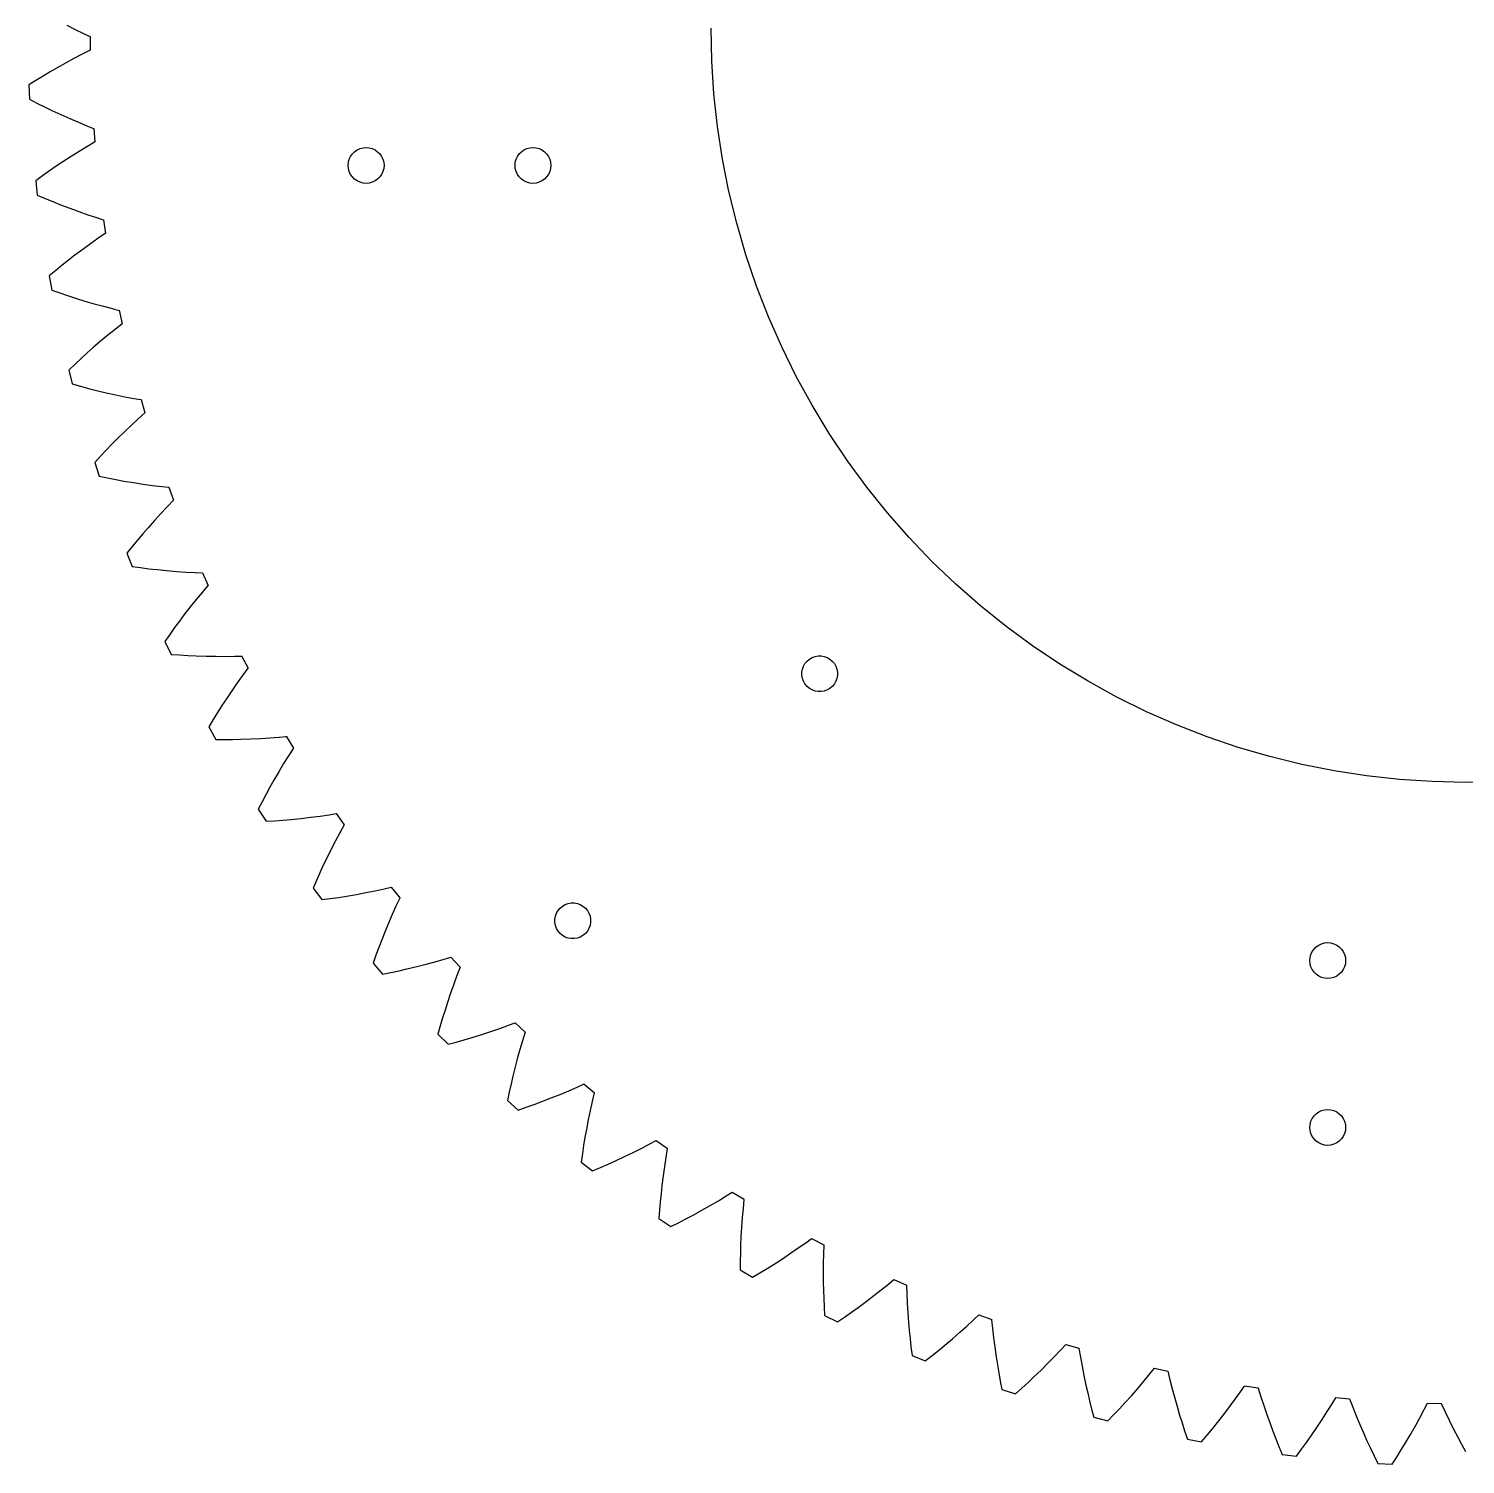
# Model space of a CAD drawing. Header units: metres. Extents: x -120 to 120, y -241 to 0.
# Drawn here: x -120.3 to 0, y -240.6 to -120.4 of the extents above; entities that cross this region are included whole.
import ezdxf

# ---------------------------------------------------------------- set-up
doc = ezdxf.new("R2010")
doc.units = ezdxf.units.M

msp = doc.modelspace()

# ---------------------------------------------------------------- linework, layer by layer
for p, q in [((-117.099, -120.133), (-116.395, -120.491)), ((-116.395, -120.491), (-115.707, -120.828)), ((-115.707, -120.828), (-115.168, -121.083)), ((-115.168, -121.083), (-115.154, -121.083)), ((-115.154, -121.083), (-115.141, -122.239)), ((-63.0851, -123.133), (-63.1452, -120.378)), ((-115.823, -122.576), (-116.507, -122.932)), ((-115.155, -122.239), (-115.823, -122.576)), ((-115.141, -122.239), (-115.155, -122.239)), ((-117.919, -123.71), (-118.499, -124.046)), ((-117.206, -123.31), (-117.919, -123.71)), ((-116.507, -122.932), (-117.206, -123.31)), ((-62.9049, -125.882), (-63.0851, -123.133)), ((-119.686, -124.761), (-120.292, -125.141)), ((-119.089, -124.396), (-119.686, -124.761)), ((-118.499, -124.046), (-119.089, -124.396)), ((-120.292, -125.141), (-120.239, -126.341)), ((-62.605, -128.621), (-62.9049, -125.882)), ((-120.239, -126.341), (-119.601, -126.666)), ((-119.601, -126.666), (-118.973, -126.976)), ((-118.973, -126.976), (-118.355, -127.273)), ((-118.355, -127.273), (-117.597, -127.624)), ((-117.597, -127.624), (-116.854, -127.955)), ((-116.854, -127.955), (-116.128, -128.265)), ((-116.128, -128.265), (-115.419, -128.556)), ((-115.419, -128.556), (-114.864, -128.774)), ((-62.1859, -131.343), (-62.605, -128.621)), ((-114.774, -129.927), (-115.418, -130.307)), ((-114.864, -128.774), (-114.849, -128.773)), ((-114.849, -128.773), (-114.759, -129.926)), ((-114.759, -129.926), (-114.774, -129.927)), ((-116.748, -131.132), (-117.433, -131.579)), ((-116.076, -130.708), (-116.748, -131.132)), ((-115.418, -130.307), (-116.076, -130.708)), ((-93.4447, -131.365), (-93.3342, -131.128)), ((-93.3342, -131.128), (-93.1842, -130.914)), ((-93.1842, -130.914), (-92.9994, -130.729)), ((-92.9994, -130.729), (-92.7852, -130.579)), ((-92.7852, -130.579), (-92.5482, -130.469)), ((-92.5482, -130.469), (-92.2957, -130.401)), ((-92.2957, -130.401), (-92.0352, -130.378)), ((-92.0352, -130.378), (-91.7747, -130.401)), ((-91.7747, -130.401), (-91.5222, -130.469)), ((-91.5222, -130.469), (-91.2852, -130.579)), ((-91.2852, -130.579), (-91.071, -130.729)), ((-91.071, -130.729), (-90.8861, -130.914)), ((-90.8861, -130.914), (-90.7361, -131.128)), ((-90.7361, -131.128), (-90.6256, -131.365)), ((-79.4747, -131.365), (-79.3642, -131.128)), ((-79.3642, -131.128), (-79.2142, -130.914)), ((-79.2142, -130.914), (-79.0294, -130.729)), ((-79.0294, -130.729), (-78.8152, -130.579)), ((-78.8152, -130.579), (-78.5782, -130.469)), ((-78.5782, -130.469), (-78.3257, -130.401)), ((-78.3257, -130.401), (-78.0652, -130.378)), ((-78.0652, -130.378), (-77.8047, -130.401)), ((-77.8047, -130.401), (-77.5522, -130.469)), ((-77.5522, -130.469), (-77.3152, -130.579)), ((-77.3152, -130.579), (-77.101, -130.729)), ((-77.101, -130.729), (-76.9161, -130.914)), ((-76.9161, -130.914), (-76.7661, -131.128)), ((-76.7661, -131.128), (-76.6556, -131.365)), ((-117.99, -131.952), (-118.554, -132.341)), ((-117.433, -131.579), (-117.99, -131.952)), ((-93.5352, -131.878), (-93.5124, -131.618)), ((-93.5124, -132.139), (-93.5352, -131.878)), ((-93.5124, -131.618), (-93.4447, -131.365)), ((-93.4447, -132.391), (-93.5124, -132.139)), ((-90.6256, -131.365), (-90.558, -131.618)), ((-90.558, -132.139), (-90.6256, -132.391)), ((-90.558, -131.618), (-90.5352, -131.878)), ((-90.5352, -131.878), (-90.558, -132.139)), ((-79.5652, -131.878), (-79.5424, -131.618)), ((-79.5424, -132.139), (-79.5652, -131.878)), ((-79.5424, -131.618), (-79.4747, -131.365)), ((-79.4747, -132.391), (-79.5424, -132.139)), ((-76.6556, -131.365), (-76.588, -131.618)), ((-76.588, -132.139), (-76.6556, -132.391)), ((-76.588, -131.618), (-76.5652, -131.878)), ((-76.5652, -131.878), (-76.588, -132.139)), ((-61.6484, -134.046), (-62.1859, -131.343)), ((-119.126, -132.745), (-119.705, -133.165)), ((-119.705, -133.165), (-119.572, -134.359)), ((-118.554, -132.341), (-119.126, -132.745)), ((-93.3342, -132.628), (-93.4447, -132.391)), ((-93.1842, -132.843), (-93.3342, -132.628)), ((-92.9994, -133.028), (-93.1842, -132.843)), ((-92.7852, -133.177), (-92.9994, -133.028)), ((-92.5482, -133.288), (-92.7852, -133.177)), ((-92.2957, -133.356), (-92.5482, -133.288)), ((-92.0352, -133.378), (-92.2957, -133.356)), ((-91.7747, -133.356), (-92.0352, -133.378)), ((-91.5222, -133.288), (-91.7747, -133.356)), ((-91.2852, -133.177), (-91.5222, -133.288)), ((-91.071, -133.028), (-91.2852, -133.177)), ((-90.8861, -132.843), (-91.071, -133.028)), ((-90.7361, -132.628), (-90.8861, -132.843)), ((-90.6256, -132.391), (-90.7361, -132.628)), ((-79.3642, -132.628), (-79.4747, -132.391)), ((-79.2142, -132.843), (-79.3642, -132.628)), ((-79.0294, -133.028), (-79.2142, -132.843)), ((-78.8152, -133.177), (-79.0294, -133.028)), ((-78.5782, -133.288), (-78.8152, -133.177)), ((-78.3257, -133.356), (-78.5782, -133.288)), ((-78.0652, -133.378), (-78.3257, -133.356)), ((-77.8047, -133.356), (-78.0652, -133.378)), ((-77.5522, -133.288), (-77.8047, -133.356)), ((-77.3152, -133.177), (-77.5522, -133.288)), ((-77.101, -133.028), (-77.3152, -133.177)), ((-76.9161, -132.843), (-77.101, -133.028)), ((-76.7661, -132.628), (-76.9161, -132.843)), ((-76.6556, -132.391), (-76.7661, -132.628)), ((-119.572, -134.359), (-118.914, -134.64)), ((-118.914, -134.64), (-118.267, -134.908)), ((-60.9936, -136.722), (-61.6484, -134.046)), ((-118.267, -134.908), (-117.631, -135.163)), ((-117.631, -135.163), (-116.85, -135.463)), ((-116.85, -135.463), (-116.087, -135.743)), ((-116.087, -135.743), (-115.342, -136.004)), ((-115.342, -136.004), (-114.615, -136.246)), ((-114.615, -136.246), (-114.047, -136.428)), ((-114.047, -136.428), (-114.032, -136.426)), ((-114.032, -136.426), (-113.865, -137.569)), ((-60.2226, -139.367), (-60.9936, -136.722)), ((-114.497, -137.994), (-115.127, -138.438)), ((-113.88, -137.572), (-114.497, -137.994)), ((-113.865, -137.569), (-113.88, -137.572)), ((-116.422, -139.397), (-116.953, -139.807)), ((-115.769, -138.906), (-116.422, -139.397)), ((-115.127, -138.438), (-115.769, -138.906)), ((-59.3371, -141.975), (-60.2226, -139.367)), ((-118.034, -140.675), (-118.584, -141.132)), ((-117.49, -140.233), (-118.034, -140.675)), ((-116.953, -139.807), (-117.49, -140.233)), ((-118.584, -141.132), (-118.371, -142.314)), ((-118.371, -142.314), (-117.696, -142.551)), ((-117.696, -142.551), (-117.033, -142.775)), ((-117.033, -142.775), (-116.38, -142.986)), ((-116.38, -142.986), (-115.582, -143.234)), ((-58.3385, -144.543), (-59.3371, -141.975)), ((-115.582, -143.234), (-114.802, -143.462)), ((-114.802, -143.462), (-114.041, -143.673)), ((-114.041, -143.673), (-113.299, -143.866)), ((-113.299, -143.866), (-112.72, -144.009)), ((-112.72, -144.009), (-112.706, -144.006)), ((-112.706, -144.006), (-112.463, -145.136)), ((-112.477, -145.139), (-113.065, -145.602)), ((-112.463, -145.136), (-112.477, -145.139)), ((-57.229, -147.065), (-58.3385, -144.543)), ((-114.273, -146.597), (-114.892, -147.131)), ((-113.664, -146.088), (-114.273, -146.597)), ((-113.065, -145.602), (-113.664, -146.088)), ((-115.394, -147.576), (-115.902, -148.036)), ((-114.892, -147.131), (-115.394, -147.576)), ((-56.0105, -149.536), (-57.229, -147.065)), ((-116.415, -148.513), (-116.933, -149.006)), ((-116.933, -149.006), (-116.642, -150.172)), ((-115.902, -148.036), (-116.415, -148.513)), ((-116.642, -150.172), (-115.952, -150.363)), ((-115.952, -150.363), (-115.275, -150.542)), ((-54.6853, -151.951), (-56.0105, -149.536)), ((-115.275, -150.542), (-114.61, -150.709)), ((-114.61, -150.709), (-113.797, -150.903)), ((-113.797, -150.903), (-113.003, -151.079)), ((-113.003, -151.079), (-112.23, -151.238)), ((-112.23, -151.238), (-111.477, -151.382)), ((-111.477, -151.382), (-110.89, -151.485)), ((-110.89, -151.485), (-110.876, -151.481)), ((-110.876, -151.481), (-110.558, -152.593)), ((-110.572, -152.597), (-111.128, -153.097)), ((-110.558, -152.593), (-110.572, -152.597)), ((-53.2561, -154.306), (-54.6853, -151.951)), ((-111.693, -153.622), (-112.267, -154.171)), ((-111.128, -153.097), (-111.693, -153.622)), ((-112.849, -154.745), (-113.32, -155.222)), ((-112.267, -154.171), (-112.849, -154.745)), ((-51.7255, -156.597), (-53.2561, -154.306)), ((-114.276, -156.226), (-114.76, -156.752)), ((-113.796, -155.716), (-114.276, -156.226)), ((-113.32, -155.222), (-113.796, -155.716)), ((-114.76, -156.752), (-114.391, -157.896)), ((-50.0964, -158.819), (-51.7255, -156.597)), ((-114.391, -157.896), (-113.691, -158.041)), ((-113.691, -158.041), (-113.003, -158.174)), ((-113.003, -158.174), (-112.329, -158.297)), ((-112.329, -158.297), (-111.504, -158.435)), ((-111.504, -158.435), (-110.701, -158.558)), ((-110.701, -158.558), (-109.918, -158.665)), ((-109.918, -158.665), (-109.158, -158.758)), ((-109.158, -158.758), (-108.565, -158.823)), ((-108.173, -159.91), (-108.694, -160.447)), ((-108.565, -158.823), (-108.551, -158.818)), ((-108.551, -158.818), (-108.16, -159.905)), ((-108.16, -159.905), (-108.173, -159.91)), ((-48.372, -160.967), (-50.0964, -158.819)), ((-109.223, -161.008), (-109.759, -161.594)), ((-108.694, -160.447), (-109.223, -161.008)), ((-46.5555, -163.039), (-48.372, -160.967)), ((-110.301, -162.206), (-110.74, -162.714)), ((-109.759, -161.594), (-110.301, -162.206)), ((-111.181, -163.238), (-111.626, -163.779)), ((-110.74, -162.714), (-111.181, -163.238)), ((-44.6504, -165.029), (-46.5555, -163.039)), ((-111.626, -163.779), (-112.074, -164.336)), ((-112.074, -164.336), (-111.63, -165.453)), ((-111.63, -165.453), (-110.921, -165.55)), ((-110.921, -165.55), (-110.226, -165.638)), ((-110.226, -165.638), (-109.545, -165.715)), ((-109.545, -165.715), (-108.713, -165.798)), ((-108.713, -165.798), (-107.903, -165.867)), ((-107.903, -165.867), (-107.116, -165.921)), ((-107.116, -165.921), (-106.35, -165.963)), ((-106.35, -165.963), (-105.754, -165.988)), ((-105.754, -165.988), (-105.741, -165.982)), ((-105.741, -165.982), (-105.278, -167.041)), ((-42.6603, -166.934), (-44.6504, -165.029)), ((-105.291, -167.047), (-105.775, -167.617)), ((-105.278, -167.041), (-105.291, -167.047)), ((-40.5889, -168.75), (-42.6603, -166.934)), ((-106.265, -168.213), (-106.761, -168.833)), ((-105.775, -167.617), (-106.265, -168.213)), ((-107.261, -169.48), (-107.665, -170.016)), ((-106.761, -168.833), (-107.261, -169.48)), ((-38.4404, -170.475), (-40.5889, -168.75)), ((-108.07, -170.568), (-108.478, -171.138)), ((-107.665, -170.016), (-108.07, -170.568)), ((-36.2186, -172.104), (-38.4404, -170.475)), ((-108.478, -171.138), (-108.888, -171.724)), ((-108.888, -171.724), (-108.37, -172.808)), ((-108.37, -172.808), (-107.656, -172.858)), ((-107.656, -172.858), (-106.957, -172.899)), ((-106.957, -172.899), (-106.272, -172.93)), ((-106.272, -172.93), (-105.437, -172.958)), ((-105.437, -172.958), (-104.624, -172.972)), ((-104.624, -172.972), (-103.834, -172.974)), ((-103.834, -172.974), (-103.068, -172.965)), ((-103.068, -172.965), (-102.472, -172.95)), ((-102.472, -172.95), (-102.459, -172.943)), ((-102.459, -172.943), (-101.926, -173.969)), ((-55.112, -173.369), (-54.9117, -173.201)), ((-54.9117, -173.201), (-54.6853, -173.07)), ((-54.6853, -173.07), (-54.4396, -172.981)), ((-54.4396, -172.981), (-54.1821, -172.936)), ((-54.1821, -172.936), (-53.9206, -172.936)), ((-53.9206, -172.936), (-53.6631, -172.981)), ((-53.6631, -172.981), (-53.4174, -173.07)), ((-53.4174, -173.07), (-53.191, -173.201)), ((-53.191, -173.201), (-52.9907, -173.369)), ((-33.9279, -173.635), (-36.2186, -172.104)), ((-101.939, -173.976), (-102.384, -174.577)), ((-101.926, -173.969), (-101.939, -173.976)), ((-55.5457, -174.299), (-55.5003, -174.042)), ((-55.5457, -174.561), (-55.5457, -174.299)), ((-55.5003, -174.042), (-55.4108, -173.796)), ((-55.4108, -173.796), (-55.2801, -173.569)), ((-55.2801, -173.569), (-55.112, -173.369)), ((-52.9907, -173.369), (-52.8226, -173.569)), ((-52.8226, -173.569), (-52.6919, -173.796)), ((-52.6919, -173.796), (-52.6025, -174.042)), ((-52.6025, -174.042), (-52.5571, -174.299)), ((-52.5571, -174.299), (-52.5571, -174.561)), ((-31.5726, -175.064), (-33.9279, -173.635)), ((-102.833, -175.204), (-103.286, -175.856)), ((-102.384, -174.577), (-102.833, -175.204)), ((-55.5003, -174.818), (-55.5457, -174.561)), ((-55.4108, -175.064), (-55.5003, -174.818)), ((-55.2801, -175.29), (-55.4108, -175.064)), ((-55.112, -175.49), (-55.2801, -175.29)), ((-54.9117, -175.659), (-55.112, -175.49)), ((-52.9907, -175.49), (-53.191, -175.659)), ((-52.8226, -175.29), (-52.9907, -175.49)), ((-52.6919, -175.064), (-52.8226, -175.29)), ((-52.6025, -174.818), (-52.6919, -175.064)), ((-52.5571, -174.561), (-52.6025, -174.818)), ((-29.1572, -176.389), (-31.5726, -175.064)), ((-103.742, -176.534), (-104.109, -177.096)), ((-103.286, -175.856), (-103.742, -176.534)), ((-54.6853, -175.789), (-54.9117, -175.659)), ((-54.4396, -175.879), (-54.6853, -175.789)), ((-54.1821, -175.924), (-54.4396, -175.879)), ((-53.9206, -175.924), (-54.1821, -175.924)), ((-53.6631, -175.879), (-53.9206, -175.924)), ((-53.4174, -175.789), (-53.6631, -175.879)), ((-53.191, -175.659), (-53.4174, -175.789)), ((-26.6863, -177.607), (-29.1572, -176.389)), ((-104.477, -177.674), (-104.846, -178.27)), ((-104.109, -177.096), (-104.477, -177.674)), ((-24.1646, -178.717), (-26.6863, -177.607)), ((-104.846, -178.27), (-105.215, -178.882)), ((-105.215, -178.882), (-104.626, -179.929)), ((-21.5969, -179.716), (-24.1646, -178.717)), ((-104.626, -179.929), (-103.911, -179.932)), ((-103.911, -179.932), (-103.21, -179.925)), ((-103.21, -179.925), (-102.525, -179.911)), ((-102.525, -179.911), (-101.689, -179.883)), ((-101.689, -179.883), (-100.878, -179.843)), ((-100.878, -179.843), (-100.09, -179.792)), ((-100.09, -179.792), (-99.3255, -179.732)), ((-99.3255, -179.732), (-98.7316, -179.677)), ((-98.7316, -179.677), (-98.7191, -179.669)), ((-98.7191, -179.669), (-98.119, -180.657)), ((-18.9881, -180.601), (-21.5969, -179.716)), ((-98.535, -181.294), (-98.9413, -181.95)), ((-98.1315, -180.665), (-98.535, -181.294)), ((-98.119, -180.657), (-98.1315, -180.665)), ((-16.3432, -181.372), (-18.9881, -180.601)), ((-13.6671, -182.027), (-16.3432, -181.372)), ((-99.3497, -182.631), (-99.7596, -183.338)), ((-98.9413, -181.95), (-99.3497, -182.631)), ((-10.965, -182.564), (-13.6671, -182.027)), ((-8.2421, -182.983), (-10.965, -182.564)), ((-100.088, -183.923), (-100.417, -184.525)), ((-99.7596, -183.338), (-100.088, -183.923)), ((-5.50346, -183.283), (-8.2421, -182.983)), ((-2.75435, -183.464), (-5.50346, -183.283)), ((0, -183.524), (-2.75435, -183.464)), ((2.75435, -183.464), (0, -183.524)), ((-100.745, -185.143), (-101.073, -185.779)), ((-100.417, -184.525), (-100.745, -185.143)), ((-101.073, -185.779), (-100.415, -186.785)), ((-97.4879, -186.542), (-96.6805, -186.448)), ((-96.6805, -186.448), (-95.8976, -186.345)), ((-95.8976, -186.345), (-95.1393, -186.233)), ((-95.1393, -186.233), (-94.5504, -186.139)), ((-94.5504, -186.139), (-94.5384, -186.13)), ((-94.5384, -186.13), (-93.8737, -187.076)), ((-100.415, -186.785), (-99.701, -186.739)), ((-99.701, -186.739), (-99.0026, -186.686)), ((-99.0026, -186.686), (-98.3197, -186.626)), ((-98.3197, -186.626), (-97.4879, -186.542)), ((-93.8856, -187.085), (-94.2462, -187.74)), ((-93.8737, -187.076), (-93.8856, -187.085)), ((-94.6079, -188.421), (-94.9699, -189.128)), ((-94.2462, -187.74), (-94.6079, -188.421)), ((-95.3316, -189.861), (-95.6202, -190.466)), ((-94.9699, -189.128), (-95.3316, -189.861)), ((-95.9078, -191.089), (-96.1941, -191.728)), ((-95.6202, -190.466), (-95.9078, -191.089)), ((-96.1941, -191.728), (-96.4785, -192.384)), ((-96.4785, -192.384), (-95.7551, -193.343)), ((-91.2774, -192.603), (-90.5282, -192.441)), ((-90.5282, -192.441), (-89.947, -192.307)), ((-89.947, -192.307), (-89.9356, -192.298)), ((-89.9356, -192.298), (-89.2092, -193.197)), ((-95.7551, -193.343), (-95.0459, -193.25)), ((-95.0459, -193.25), (-94.3526, -193.151)), ((-94.3526, -193.151), (-93.6752, -193.045)), ((-93.6752, -193.045), (-92.8509, -192.906)), ((-92.8509, -192.906), (-92.0517, -192.758)), ((-92.0517, -192.758), (-91.2774, -192.603)), ((-89.2205, -193.206), (-89.5365, -193.884)), ((-89.2092, -193.197), (-89.2205, -193.206)), ((-75.3669, -193.752), (-75.1212, -193.663)), ((-75.1212, -193.663), (-74.8637, -193.617)), ((-74.8637, -193.617), (-74.6023, -193.617)), ((-74.6023, -193.617), (-74.3448, -193.663)), ((-74.3448, -193.663), (-74.0991, -193.752)), ((-89.8519, -194.588), (-90.1658, -195.317)), ((-89.5365, -193.884), (-89.8519, -194.588)), ((-76.2273, -194.981), (-76.1819, -194.723)), ((-76.1819, -194.723), (-76.0925, -194.478)), ((-76.0925, -194.478), (-75.9617, -194.251)), ((-75.9617, -194.251), (-75.7937, -194.051)), ((-75.7937, -194.051), (-75.5934, -193.883)), ((-75.5934, -193.883), (-75.3669, -193.752)), ((-74.0991, -193.752), (-73.8727, -193.883)), ((-73.8727, -193.883), (-73.6723, -194.051)), ((-73.6723, -194.051), (-73.5043, -194.251)), ((-73.5043, -194.251), (-73.3736, -194.478)), ((-73.3736, -194.478), (-73.2841, -194.723)), ((-73.2841, -194.723), (-73.2387, -194.981)), ((-90.4778, -196.073), (-90.7253, -196.696)), ((-90.1658, -195.317), (-90.4778, -196.073)), ((-76.2273, -195.242), (-76.2273, -194.981)), ((-76.1819, -195.5), (-76.2273, -195.242)), ((-76.0925, -195.745), (-76.1819, -195.5)), ((-75.9617, -195.972), (-76.0925, -195.745)), ((-75.7937, -196.172), (-75.9617, -195.972)), ((-73.5043, -195.972), (-73.6723, -196.172)), ((-73.3736, -195.745), (-73.5043, -195.972)), ((-73.2841, -195.5), (-73.3736, -195.745)), ((-73.2387, -195.242), (-73.2841, -195.5)), ((-73.2387, -194.981), (-73.2387, -195.242)), ((-90.7253, -196.696), (-90.9707, -197.337)), ((-75.5934, -196.34), (-75.7937, -196.172)), ((-75.3669, -196.471), (-75.5934, -196.34)), ((-75.1212, -196.56), (-75.3669, -196.471)), ((-74.8637, -196.606), (-75.1212, -196.56)), ((-74.6023, -196.606), (-74.8637, -196.606)), ((-74.3448, -196.56), (-74.6023, -196.606)), ((-74.0991, -196.471), (-74.3448, -196.56)), ((-73.8727, -196.34), (-74.0991, -196.471)), ((-73.6723, -196.172), (-73.8727, -196.34)), ((-12.6491, -197.479), (-12.4642, -197.295)), ((-12.4642, -197.295), (-12.25, -197.145)), ((-12.25, -197.145), (-12.013, -197.034)), ((-12.013, -197.034), (-11.7605, -196.966)), ((-11.7605, -196.966), (-11.5, -196.944)), ((-11.5, -196.944), (-11.2395, -196.966)), ((-11.2395, -196.966), (-10.987, -197.034)), ((-10.987, -197.034), (-10.75, -197.145)), ((-10.75, -197.145), (-10.5358, -197.295)), ((-10.5358, -197.295), (-10.3509, -197.479)), ((-91.2136, -197.993), (-91.4536, -198.667)), ((-90.9707, -197.337), (-91.2136, -197.993)), ((-86.2495, -198.538), (-85.5128, -198.327)), ((-85.5128, -198.327), (-84.9418, -198.154)), ((-84.9418, -198.154), (-84.931, -198.145)), ((-84.931, -198.145), (-84.1462, -198.993)), ((-13, -198.444), (-12.9772, -198.183)), ((-12.9772, -198.704), (-13, -198.444)), ((-12.9772, -198.183), (-12.9095, -197.931)), ((-12.9095, -197.931), (-12.799, -197.694)), ((-12.799, -197.694), (-12.6491, -197.479)), ((-10.3509, -197.479), (-10.201, -197.694)), ((-10.201, -197.694), (-10.0905, -197.931)), ((-10.0905, -197.931), (-10.0228, -198.183)), ((-10.0228, -198.183), (-10, -198.444)), ((-10, -198.444), (-10.0228, -198.704)), ((-91.4536, -198.667), (-90.6677, -199.576)), ((-90.6677, -199.576), (-89.9664, -199.436)), ((-89.9664, -199.436), (-89.2812, -199.29)), ((-89.2812, -199.29), (-88.6124, -199.14)), ((-88.6124, -199.14), (-87.7993, -198.945)), ((-87.7993, -198.945), (-87.0117, -198.745)), ((-87.0117, -198.745), (-86.2495, -198.538)), ((-84.4269, -199.7), (-84.6946, -200.424)), ((-84.1569, -199.003), (-84.4269, -199.7)), ((-84.1462, -198.993), (-84.1569, -199.003)), ((-12.9095, -198.957), (-12.9772, -198.704)), ((-12.799, -199.194), (-12.9095, -198.957)), ((-12.6491, -199.408), (-12.799, -199.194)), ((-12.4642, -199.593), (-12.6491, -199.408)), ((-12.25, -199.743), (-12.4642, -199.593)), ((-10.5358, -199.593), (-10.75, -199.743)), ((-10.3509, -199.408), (-10.5358, -199.593)), ((-10.201, -199.194), (-10.3509, -199.408)), ((-10.0905, -198.957), (-10.201, -199.194)), ((-10.0228, -198.704), (-10.0905, -198.957)), ((-84.6946, -200.424), (-84.9591, -201.173)), ((-12.013, -199.853), (-12.25, -199.743)), ((-11.7605, -199.921), (-12.013, -199.853)), ((-11.5, -199.944), (-11.7605, -199.921)), ((-11.2395, -199.921), (-11.5, -199.944)), ((-10.987, -199.853), (-11.2395, -199.921)), ((-10.75, -199.743), (-10.987, -199.853)), ((-85.2199, -201.947), (-85.4252, -202.586)), ((-84.9591, -201.173), (-85.2199, -201.947)), ((-85.6273, -203.241), (-85.8258, -203.913)), ((-85.4252, -202.586), (-85.6273, -203.241)), ((-85.8258, -203.913), (-86.0203, -204.601)), ((-82.3556, -204.634), (-81.5831, -204.381)), ((-81.5831, -204.381), (-80.8364, -204.124)), ((-80.8364, -204.124), (-80.1155, -203.864)), ((-80.1155, -203.864), (-79.5573, -203.654)), ((-79.5573, -203.654), (-79.5472, -203.644)), ((-79.5472, -203.644), (-78.7074, -204.438)), ((-78.7174, -204.449), (-78.9403, -205.162)), ((-78.7074, -204.438), (-78.7174, -204.449)), ((-86.0203, -204.601), (-85.1754, -205.455)), ((-85.1754, -205.455), (-84.485, -205.268)), ((-84.485, -205.268), (-83.8112, -205.077)), ((-83.8112, -205.077), (-83.1539, -204.883)), ((-83.1539, -204.883), (-82.3556, -204.634)), ((-78.9403, -205.162), (-79.159, -205.902)), ((-79.373, -206.667), (-79.5814, -207.457)), ((-79.159, -205.902), (-79.373, -206.667)), ((-79.7436, -208.108), (-79.9015, -208.775)), ((-79.5814, -207.457), (-79.7436, -208.108)), ((-79.9015, -208.775), (-80.0547, -209.459)), ((-75.7901, -209.643), (-75.0623, -209.337)), ((-75.0623, -209.337), (-74.3604, -209.029)), ((-74.3604, -209.029), (-73.8174, -208.782)), ((-73.8174, -208.782), (-73.808, -208.771)), ((-73.808, -208.771), (-72.9171, -209.507)), ((-80.0547, -209.459), (-80.2028, -210.158)), ((-80.2028, -210.158), (-79.3027, -210.954)), ((-78.6263, -210.722), (-77.9667, -210.486)), ((-77.9667, -210.486), (-77.3239, -210.248)), ((-77.3239, -210.248), (-76.544, -209.947)), ((-76.544, -209.947), (-75.7901, -209.643)), ((-73.101, -210.246), (-73.2699, -210.998)), ((-72.9263, -209.519), (-73.101, -210.246)), ((-72.9171, -209.507), (-72.9263, -209.519)), ((-79.3027, -210.954), (-78.6263, -210.722)), ((-73.2699, -210.998), (-73.4323, -211.776)), ((-12.9095, -211.901), (-12.799, -211.664)), ((-12.799, -211.664), (-12.6491, -211.449)), ((-12.6491, -211.449), (-12.4642, -211.265)), ((-12.4642, -211.265), (-12.25, -211.115)), ((-12.25, -211.115), (-12.013, -211.004)), ((-12.013, -211.004), (-11.7605, -210.936)), ((-11.7605, -210.936), (-11.5, -210.914)), ((-11.5, -210.914), (-11.2395, -210.936)), ((-11.2395, -210.936), (-10.987, -211.004)), ((-10.987, -211.004), (-10.75, -211.115)), ((-10.75, -211.115), (-10.5358, -211.265)), ((-10.5358, -211.265), (-10.3509, -211.449)), ((-10.3509, -211.449), (-10.201, -211.664)), ((-10.201, -211.664), (-10.0905, -211.901)), ((-73.5874, -212.578), (-73.7059, -213.238)), ((-73.4323, -211.776), (-73.5874, -212.578)), ((-13, -212.414), (-12.9772, -212.153)), ((-12.9772, -212.674), (-13, -212.414)), ((-12.9772, -212.153), (-12.9095, -211.901)), ((-12.9095, -212.927), (-12.9772, -212.674)), ((-12.799, -213.164), (-12.9095, -212.927)), ((-10.0905, -212.927), (-10.201, -213.164)), ((-10.0905, -211.901), (-10.0228, -212.153)), ((-10.0228, -212.674), (-10.0905, -212.927)), ((-10.0228, -212.153), (-10, -212.414)), ((-10, -212.414), (-10.0228, -212.674)), ((-73.8189, -213.915), (-73.926, -214.607)), ((-73.7059, -213.238), (-73.8189, -213.915)), ((-68.9529, -214.152), (-68.2731, -213.798)), ((-68.2731, -213.798), (-67.7478, -213.515)), ((-67.7478, -213.515), (-67.7392, -213.503)), ((-67.7392, -213.503), (-66.8011, -214.179)), ((-12.6491, -213.378), (-12.799, -213.164)), ((-12.4642, -213.563), (-12.6491, -213.378)), ((-12.25, -213.713), (-12.4642, -213.563)), ((-12.013, -213.823), (-12.25, -213.713)), ((-11.7605, -213.891), (-12.013, -213.823)), ((-11.5, -213.914), (-11.7605, -213.891)), ((-11.2395, -213.891), (-11.5, -213.914)), ((-10.987, -213.823), (-11.2395, -213.891)), ((-10.75, -213.713), (-10.987, -213.823)), ((-10.5358, -213.563), (-10.75, -213.713)), ((-10.3509, -213.378), (-10.5358, -213.563)), ((-10.201, -213.164), (-10.3509, -213.378)), ((-73.926, -214.607), (-74.027, -215.315)), ((-74.027, -215.315), (-73.0758, -216.049)), ((-71.7741, -215.493), (-71.1486, -215.212)), ((-71.1486, -215.212), (-70.3905, -214.859)), ((-70.3905, -214.859), (-69.6587, -214.506)), ((-69.6587, -214.506), (-68.9529, -214.152)), ((-66.9353, -214.928), (-67.0536, -215.69)), ((-66.8096, -214.19), (-66.9353, -214.928)), ((-66.8011, -214.179), (-66.8096, -214.19)), ((-73.0758, -216.049), (-72.4165, -215.772)), ((-72.4165, -215.772), (-71.7741, -215.493)), ((-67.1636, -216.476), (-67.2648, -217.287)), ((-67.0536, -215.69), (-67.1636, -216.476)), ((-67.2648, -217.287), (-67.3389, -217.954)), ((-67.4065, -218.636), (-67.4672, -219.334)), ((-67.3389, -217.954), (-67.4065, -218.636)), ((-63.9227, -219.35), (-63.2161, -218.948)), ((-63.2161, -218.948), (-62.5356, -218.548)), ((-62.5356, -218.548), (-61.8809, -218.149)), ((-61.8809, -218.149), (-61.3757, -217.832)), ((-61.3757, -217.832), (-61.3679, -217.82)), ((-61.3679, -217.82), (-60.3868, -218.431)), ((-60.3945, -218.443), (-60.4707, -219.187)), ((-60.3868, -218.431), (-60.3945, -218.443)), ((-67.4672, -219.334), (-67.5207, -220.047)), ((-67.5207, -220.047), (-66.5226, -220.716)), ((-65.8832, -220.396), (-65.2609, -220.074)), ((-65.2609, -220.074), (-64.6556, -219.752)), ((-64.6556, -219.752), (-63.9227, -219.35)), ((-60.5378, -219.955), (-60.595, -220.748)), ((-60.4707, -219.187), (-60.5378, -219.955)), ((-66.5226, -220.716), (-65.8832, -220.396)), ((-60.595, -220.748), (-60.6418, -221.564)), ((-60.6712, -222.234), (-60.6931, -222.919)), ((-60.6418, -221.564), (-60.6712, -222.234)), ((-56.4912, -222.951), (-55.839, -222.505)), ((-55.839, -222.505), (-55.2124, -222.064)), ((-55.2124, -222.064), (-54.7295, -221.714)), ((-54.7295, -221.714), (-54.7225, -221.701)), ((-54.7225, -221.701), (-53.7028, -222.245)), ((-53.7096, -222.258), (-53.7359, -223.006)), ((-53.7028, -222.245), (-53.7096, -222.258)), ((-60.707, -223.619), (-60.7128, -224.335)), ((-60.6931, -222.919), (-60.707, -223.619)), ((-57.8738, -223.849), (-57.1694, -223.399)), ((-57.1694, -223.399), (-56.4912, -222.951)), ((-53.7359, -223.006), (-53.7516, -223.777)), ((-60.7128, -224.335), (-59.6722, -224.935)), ((-59.6722, -224.935), (-59.0557, -224.573)), ((-59.0557, -224.573), (-58.4562, -224.21)), ((-58.4562, -224.21), (-57.8738, -223.849)), ((-53.7516, -223.777), (-53.7558, -224.571)), ((-53.7558, -224.571), (-53.748, -225.388)), ((-53.748, -225.388), (-53.7325, -226.059)), ((-53.7325, -226.059), (-53.7086, -226.744)), ((-49.514, -226.495), (-48.8929, -226.007)), ((-48.8929, -226.007), (-48.2972, -225.525)), ((-48.2972, -225.525), (-47.8388, -225.143)), ((-47.8388, -225.143), (-47.8327, -225.13)), ((-47.8327, -225.13), (-46.7789, -225.605)), ((-46.7789, -225.605), (-46.7848, -225.618)), ((-46.7848, -225.618), (-46.7612, -226.366)), ((-53.7086, -226.744), (-53.6758, -227.444)), ((-50.8335, -227.483), (-50.1608, -226.987)), ((-50.1608, -226.987), (-49.514, -226.495)), ((-46.7612, -226.366), (-46.7253, -227.136)), ((-46.7253, -227.136), (-46.6765, -227.929)), ((-53.6758, -227.444), (-53.6337, -228.158)), ((-53.6337, -228.158), (-52.5553, -228.687)), ((-52.5553, -228.687), (-51.9644, -228.285)), ((-51.9644, -228.285), (-51.3905, -227.883)), ((-51.3905, -227.883), (-50.8335, -227.483)), ((-46.6765, -227.929), (-46.6141, -228.744)), ((-41.7285, -229.037), (-41.1664, -228.516)), ((-41.1664, -228.516), (-40.7344, -228.105)), ((-40.7344, -228.105), (-40.7293, -228.091)), ((-40.7293, -228.091), (-39.6461, -228.494)), ((-39.6461, -228.494), (-39.6511, -228.508)), ((-39.6511, -228.508), (-39.5776, -229.252)), ((-46.6141, -228.744), (-46.5539, -229.412)), ((-46.5539, -229.412), (-46.4842, -230.094)), ((-42.9281, -230.099), (-42.3157, -229.565)), ((-42.3157, -229.565), (-41.7285, -229.037)), ((-39.5776, -229.252), (-39.4903, -230.018)), ((-46.4842, -230.094), (-46.4047, -230.79)), ((-46.4047, -230.79), (-46.3151, -231.499)), ((-44.0952, -231.076), (-43.5661, -230.64)), ((-43.5661, -230.64), (-42.9281, -230.099)), ((-39.4903, -230.018), (-39.3887, -230.806)), ((-39.3887, -230.806), (-39.272, -231.615)), ((-33.8517, -231.024), (-33.4482, -230.585)), ((-33.4482, -230.585), (-33.4439, -230.571)), ((-33.4439, -230.571), (-32.3362, -230.901)), ((-32.3362, -230.901), (-32.3403, -230.915)), ((-32.3403, -230.915), (-32.2172, -231.653)), ((-46.3151, -231.499), (-45.2037, -231.956)), ((-45.2037, -231.956), (-44.641, -231.514)), ((-44.641, -231.514), (-44.0952, -231.076)), ((-39.272, -231.615), (-39.1673, -232.278)), ((-35.5037, -232.722), (-34.9283, -232.147)), ((-34.9283, -232.147), (-34.3778, -231.581)), ((-34.3778, -231.581), (-33.8517, -231.024)), ((-32.2172, -231.653), (-32.079, -232.411)), ((-39.1673, -232.278), (-39.0522, -232.954)), ((-39.0522, -232.954), (-38.9265, -233.643)), ((-36.603, -233.774), (-36.1042, -233.303)), ((-36.1042, -233.303), (-35.5037, -232.722)), ((-32.079, -232.411), (-31.925, -233.19)), ((-31.925, -233.19), (-31.7545, -233.99)), ((-26.8735, -233.629), (-26.3858, -233.038)), ((-26.3858, -233.038), (-26.0125, -232.573)), ((-26.0125, -232.573), (-26.0092, -232.559)), ((-26.0092, -232.559), (-24.8819, -232.814)), ((-24.8819, -232.814), (-24.8851, -232.828)), ((-24.8851, -232.828), (-24.713, -233.556)), ((-38.9265, -233.643), (-38.7896, -234.345)), ((-38.7896, -234.345), (-37.6502, -234.726)), ((-37.6502, -234.726), (-37.1183, -234.248)), ((-37.1183, -234.248), (-36.603, -233.774)), ((-31.7545, -233.99), (-31.6058, -234.644)), ((-27.9207, -234.842), (-27.385, -234.231)), ((-27.385, -234.231), (-26.8735, -233.629)), ((-24.713, -233.556), (-24.5244, -234.304)), ((-24.5244, -234.304), (-24.3187, -235.071)), ((-19.2491, -235.171), (-18.802, -234.549)), ((-18.802, -234.549), (-18.4606, -234.06)), ((-18.4606, -234.06), (-18.4583, -234.045)), ((-18.4583, -234.045), (-17.3165, -234.225)), ((-17.3165, -234.225), (-17.3187, -234.239)), ((-17.3187, -234.239), (-17.0984, -234.954)), ((-31.6058, -234.644), (-31.4458, -235.311)), ((-31.4458, -235.311), (-31.2743, -235.99)), ((-28.9473, -235.965), (-28.481, -235.463)), ((-28.481, -235.463), (-27.9207, -234.842)), ((-24.3187, -235.071), (-24.0951, -235.857)), ((-20.213, -236.451), (-19.7193, -235.806)), ((-19.7193, -235.806), (-19.2491, -235.171)), ((-17.0984, -234.954), (-16.8603, -235.687)), ((-16.8603, -235.687), (-16.6037, -236.439)), ((-11.5388, -236.201), (-11.1343, -235.55)), ((-11.1343, -235.55), (-10.8263, -235.039)), ((-10.8263, -235.039), (-10.825, -235.024)), ((-10.825, -235.024), (-9.67371, -235.127)), ((-9.67371, -235.127), (-9.67493, -235.142)), ((-9.67493, -235.142), (-9.40739, -235.84)), ((-3.41687, -236.036), (-3.14369, -235.506)), ((-3.14369, -235.506), (-3.1433, -235.491)), ((-3.1433, -235.491), (-1.98775, -235.517)), ((-1.98775, -235.517), (-1.98799, -235.532)), ((-1.98799, -235.532), (-1.67439, -236.211)), ((-31.2743, -235.99), (-31.0909, -236.681)), ((-31.0909, -236.681), (-29.9286, -236.985)), ((-29.9286, -236.985), (-29.4297, -236.473)), ((-29.4297, -236.473), (-28.9473, -235.965)), ((-24.0951, -235.857), (-23.9031, -236.5)), ((-23.9031, -236.5), (-23.699, -237.154)), ((-20.7307, -237.108), (-20.213, -236.451)), ((-16.6037, -236.439), (-16.3282, -237.209)), ((-12.415, -237.542), (-11.9656, -236.865)), ((-11.9656, -236.865), (-11.5388, -236.201)), ((-9.40739, -235.84), (-9.12083, -236.556)), ((-9.12083, -236.556), (-8.81468, -237.289)), ((-4.15843, -237.404), (-3.77702, -236.713)), ((-3.77702, -236.713), (-3.41687, -236.036)), ((-1.67439, -236.211), (-1.34065, -236.906)), ((-1.34065, -236.906), (-0.98624, -237.617)), ((-23.699, -237.154), (-23.4825, -237.82)), ((-23.4825, -237.82), (-23.2533, -238.498)), ((-22.0732, -238.724), (-21.6097, -238.179)), ((-21.6097, -238.179), (-21.1623, -237.64)), ((-21.1623, -237.64), (-20.7307, -237.108)), ((-16.3282, -237.209), (-16.0937, -237.837)), ((-16.0937, -237.837), (-15.8463, -238.476)), ((-12.8877, -238.232), (-12.415, -237.542)), ((-8.81468, -237.289), (-8.48836, -238.038)), ((-8.48836, -238.038), (-8.21237, -238.65)), ((-4.98717, -238.829), (-4.56165, -238.11)), ((-4.56165, -238.11), (-4.15843, -237.404)), ((-0.98624, -237.617), (-0.61058, -238.343)), ((-23.2533, -238.498), (-22.0732, -238.724)), ((-15.8463, -238.476), (-15.5858, -239.126)), ((-15.5858, -239.126), (-15.3119, -239.787)), ((-14.1193, -239.934), (-13.6933, -239.36)), ((-13.6933, -239.36), (-13.2828, -238.792)), ((-13.2828, -238.792), (-12.8877, -238.232)), ((-8.21237, -238.65), (-7.92288, -239.271)), ((-7.92288, -239.271), (-7.61952, -239.902)), ((-5.71562, -240.008), (-5.34396, -239.415)), ((-5.34396, -239.415), (-4.98717, -238.829)), ((-0.61058, -238.343), (-0.29439, -238.934)), ((-0.29439, -238.934), (0.03595, -239.535)), ((-15.3119, -239.787), (-14.1193, -239.934)), ((-7.61952, -239.902), (-7.30205, -240.543)), ((-7.30205, -240.543), (-6.10237, -240.61)), ((-6.10237, -240.61), (-5.71562, -240.008))]:
    msp.add_line(p, q)

doc.saveas('drawing.dxf')
